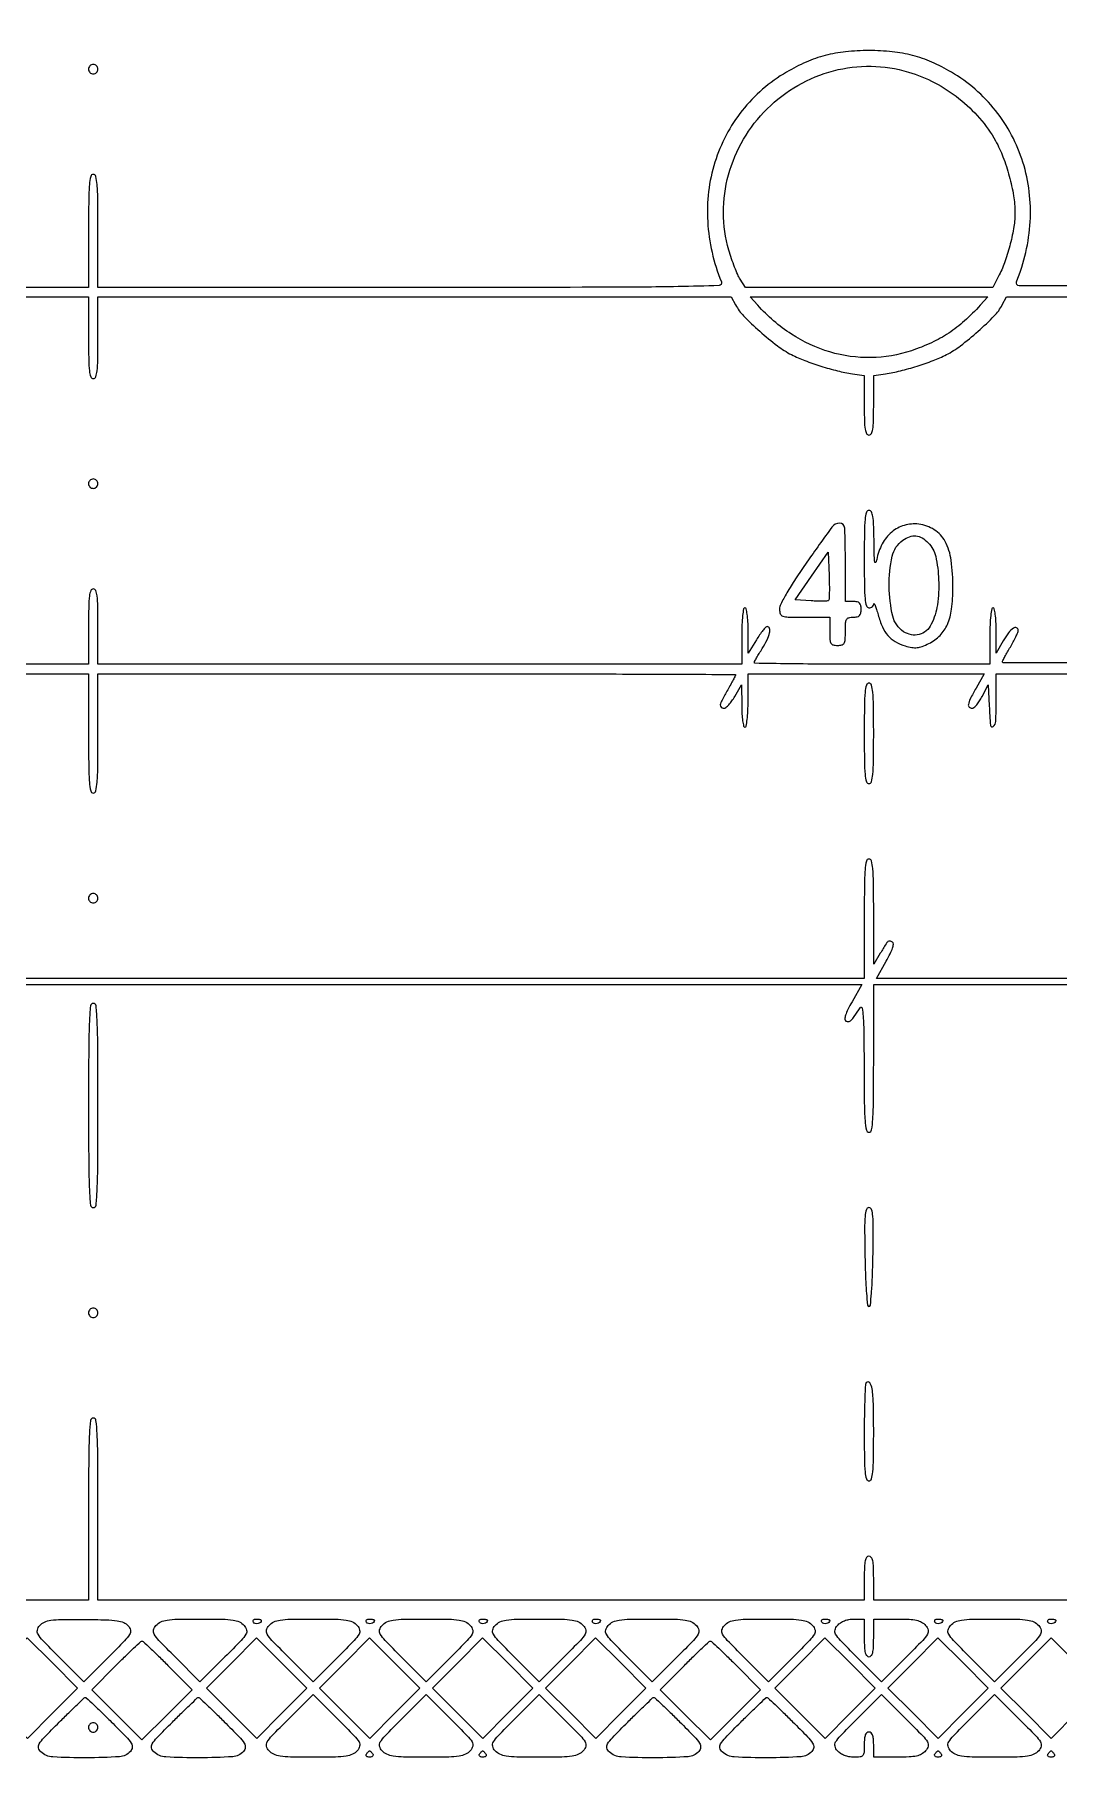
# Model space of a CAD drawing. Extents: x 0 to 836, y 5 to 589.
# Drawn here: x 491.6 to 519.17, y 508.4 to 555.02 of the extents above; entities that cross this region are included whole.
import ezdxf

# ---------------------------------------------------------------- set-up
doc = ezdxf.new("R2010")
doc.units = 0
doc.header["$MEASUREMENT"] = 0

msp = doc.modelspace()

# ---------------------------------------------------------------- linework, layer by layer
for points in [[(201.712326, 537.783562, -0.000001), (217.055896, 537.76491, -0.426088)], [(546.939, 229.3929, -0.000106), (546.943559, 250.949215, -0.000176), (546.957638, 269.095817, -0.000001), (546.976289, 285.583213, -0.415883)], [(836.0595, 588.6891), (420.497259, 588.710259, 0.000013), (261.145696, 588.714318, 0.000021), (126.989856, 588.708632), (4.934769, 588.698274, 0.19889), (4.878609, 588.675009, 0.198853), (4.855343, 588.618859), (4.83877, 516.273901, 0.000036), (4.826254, 436.744061, 0.000021), (4.8222, 342.282364), (4.8222, 95.946129), (4.469225, 95.920114, 0.031904), (4.160456, 95.877435, 0.315999), (4.075312, 95.787407, 0.415411), (4.137995, 95.703578, 0.035338), (4.43445, 95.6826), (4.8222, 95.6826), (4.8222, 50.2101), (4.8222, 4.7376), (420.462, 4.7376), (836.1018, 4.7376)], [(604.852986, 529.408162, -0.000002), (620.423836, 529.389509, -0.550615)], [(238.738155, 529.614638, -0.000002), (224.300981, 529.63329, -0.415836)], [(308.18842, 529.408162, -0.000002), (322.638019, 529.38951, -0.415836)], [(531.796111, 538.074638, -0.000002), (517.6951, 538.093291, -0.426056), (517.67004, 538.11945, -0.10382), (517.680123, 538.159188, -0.007062), (517.73313, 538.263667, -0.009869), (517.801079, 538.387055, -0.007234), (517.881107, 538.5213, 0.013532), (517.960937, 538.65913, 0.016098), (518.028435, 538.79343, 0.014983), (518.077883, 538.909231, 0.092704), (518.089967, 538.9725, 0.297128), (518.046473, 539.039792, 0.267174), (517.962895, 539.03117, 0.077583), (517.831105, 538.900849, 0.02963), (517.689942, 538.683923), (517.500983, 538.3521), (517.499592, 538.96545, 0.012089), (517.493188, 539.20756, 0.022171), (517.474481, 539.403965, 0.019132), (517.448088, 539.551054, 0.352327), (517.4136, 539.5788, 0.365646), (517.378003, 539.548751, 0.014491), (517.3525, 539.3673, 0.018502), (517.334644, 539.125321, 0.009164), (517.329, 538.8174), (517.329, 538.056), (514.1565, 538.056, -0.001299), (512.940004, 538.05916, -0.002167), (511.915922, 538.068919, -0.000189), (511.001781, 538.081939, -0.409938), (510.984, 538.099981, -0.123338), (510.99128, 538.129043, -0.004527), (511.046128, 538.22946, -0.008014), (511.114464, 538.347437, -0.005516), (511.1955, 538.479, 0.02518), (511.327784, 538.713974, 0.059439), (511.395411, 538.90295, 0.121215), (511.393449, 539.023065, 0.34063), (511.33099, 539.0712, 0.20749), (511.290565, 539.053669, 0.017257), (511.213627, 538.965582, 0.020758), (511.126771, 538.849393, 0.014458), (511.038192, 538.71165), (510.821402, 538.3521), (510.818101, 538.96545, 0.012164), (510.810925, 539.206931, 0.02208), (510.791563, 539.403487, 0.018882), (510.764683, 539.551116, 0.351751), (510.7302, 539.5788, 0.365646), (510.694603, 539.548751, 0.014491), (510.6691, 539.3673, 0.018502), (510.651244, 539.125321, 0.009164), (510.6456, 538.8174), (510.6456, 538.056), (501.9741, 538.056), (493.3026, 538.056), (493.3026, 539.0712, 0.004073), (493.298114, 539.621953, 0.027022), (493.278806, 539.89605, 0.062466), (493.241856, 540.041291, 0.308488), (493.1757, 540.0864, 0.308488), (493.109544, 540.041291, 0.062466), (493.072594, 539.89605, 0.027022), (493.053286, 539.621953, 0.004073), (493.0488, 539.0712), (493.0488, 538.056), (446.3496, 538.056, -0.000127)], [(413.368417, 538.074638, -0.000002), (399.676779, 538.093291, -0.415815)], [(77.850638, 481.579418, -0.000002), (77.869294, 494.031443, -0.550517)], [(336.166934, 548.220763, -0.000002), (326.827688, 548.233536, -0.413812)], [(77.644162, 421.684687, -0.000002), (77.625507, 409.236574, -0.415775)], [(689.941022, 529.408162, -0.000003), (701.809045, 529.389505, -0.550493)], [(333.609652, 529.614638, -0.000003), (323.198363, 529.633296, -0.415688)], [(383.716206, 529.408162, -0.000003), (394.123716, 529.389504, -0.425916)], [(835.429914, 203.53197, -0.00002), (835.42504, 321.569549)], [(381.27946, 547.935135, -0.000004), (390.656104, 547.916048, -0.413615)], [(604.231838, 387.151416, -0.000003), (604.250494, 398.693431, -0.41574)], [(567.360849, 548.208, -0.000051), (536.314429, 548.211154, -0.0007)], [(525.06217, 548.229188, -0.000121), (518.11783, 548.251719, -0.531283), (518.047885, 548.35605, 0.082084), (518.414684, 549.978573, 0.09019), (518.219674, 551.577485, 0.092644), (517.483015, 552.971918, 0.092308), (516.291657, 554.008252, 0.030367), (515.764245, 554.276898, 0.038681), (515.248485, 554.455331, 0.037596), (514.69962, 554.555544, 0.026365), (514.0719, 554.588667, 0.026365), (513.44418, 554.555544, 0.037596), (512.895315, 554.455331, 0.038681), (512.379555, 554.276898, 0.030367), (511.852143, 554.008252, 0.091919), (510.657864, 552.970996, 0.093034), (509.920947, 551.578682, 0.090551), (509.727282, 549.981285, 0.081724), (510.095915, 548.35605, -0.521513), (510.03226, 548.257887, -0.004098), (508.931041, 548.229371, -0.004121), (507.008024, 548.211194, -0.000303), (501.729351, 548.208), (493.3026, 548.208), (493.3026, 549.7308, 0.002473), (493.298418, 550.576295, 0.018314), (493.279687, 550.97865, 0.036432), (493.245117, 551.198491, 0.348679), (493.1757, 551.2536, 0.348679), (493.106283, 551.198491, 0.036432), (493.071712, 550.97865, 0.018314), (493.052982, 550.576295, 0.002473), (493.0488, 549.7308), (493.0488, 548.208), (447.29439, 548.208)], [(446.265, 537.8022), (493.0488, 537.8022), (493.0488, 536.1948, 0.00232), (493.052951, 535.300157, 0.017378), (493.07162, 534.87645, 0.033617), (493.105834, 534.643759, 0.353061), (493.1757, 534.5874, 0.353061), (493.245566, 534.643759, 0.033617), (493.27978, 534.87645, 0.017378), (493.298449, 535.300157, 0.00232), (493.3026, 536.1948), (493.3026, 537.8022), (501.8895, 537.8022, -0.000367), (505.182154, 537.799781, -0.000613), (507.953998, 537.792311, -0.000015), (510.46259, 537.7824, -0.413048), (510.4764, 537.768535, -0.118776), (510.470768, 537.745161, -0.002401), (510.414571, 537.636605, -0.005535), (510.34658, 537.51022, -0.003675), (510.265919, 537.366685, 0.007693), (510.113097, 537.089549, 0.071345), (510.066797, 536.961163, 0.277268), (510.088721, 536.898643, 0.174892), (510.163671, 536.8716, 0.174943), (510.217725, 536.89111, 0.032609), (510.295567, 536.964792, 0.031428), (510.379343, 537.067378, 0.024173), (510.457828, 537.18885), (510.641713, 537.5061), (510.643657, 536.93505, 0.013289), (510.650352, 536.711771, 0.023467), (510.669396, 536.528398, 0.020767), (510.696109, 536.390935, 0.347374), (510.7302, 536.364, 0.362465), (510.765516, 536.393474, 0.015687), (510.791162, 536.564925, 0.019442), (510.809108, 536.79386, 0.009838), (510.8148, 537.0831), (510.8148, 537.8022), (513.994533, 537.8022), (517.174266, 537.8022), (516.955533, 537.410844, 0.008959), (516.799964, 537.120403, 0.069373), (516.74941, 536.975324, 0.25141), (516.771389, 536.903209, 0.198121), (516.848031, 536.8716, 0.180386), (516.901357, 536.891486, 0.035725), (516.97468, 536.964792, 0.033672), (517.052147, 537.06738, 0.025766), (517.122981, 537.18885), (517.2867, 537.5061), (517.311715, 536.93505, 0.010857), (517.346098, 536.41081, 0.597596), (517.418508, 536.379657, 0.219319), (517.487959, 536.517065, 0.009046), (517.4982, 537.0831), (517.4982, 537.8022), (565.600533, 537.8022)], [(445.598241, 547.9542), (493.0488, 547.9542), (493.0488, 546.8544, 0.00368), (493.053215, 546.25455, 0.025044), (493.07239, 545.95905, 0.056711), (493.108922, 545.801737, 0.317386), (493.1757, 545.7546, 0.317386), (493.242478, 545.801737, 0.056711), (493.27901, 545.95905, 0.025044), (493.298185, 546.25455, 0.00368), (493.3026, 546.8544), (493.3026, 547.9542), (501.832904, 547.9542), (510.363209, 547.9542), (510.480773, 547.734528, 0.071064), (510.695552, 547.441979, 0.017235), (511.130877, 547.027266, 0.018326), (511.606468, 546.634713, 0.046582), (511.985302, 546.397048, 0.025097), (512.343147, 546.238525, 0.015505), (512.777697, 546.086848, 0.015419), (513.226257, 545.960781, 0.022659), (513.62775, 545.8803), (513.945, 545.831533), (513.945, 545.031667, 0.005564), (513.949739, 544.605793, 0.033784), (513.969505, 544.386261, 0.080666), (514.007522, 544.270894, 0.279853), (514.0719, 544.2318, 0.279853), (514.136278, 544.270894, 0.080666), (514.174295, 544.386261, 0.033784), (514.194061, 544.605793, 0.005564), (514.1988, 545.031667), (514.1988, 545.831533), (514.51605, 545.8803, 0.022659), (514.917543, 545.960781, 0.015419), (515.366103, 546.086848, 0.015505), (515.800653, 546.238525, 0.025097), (516.158498, 546.397048, 0.046582), (516.537332, 546.634713, 0.018326), (517.012923, 547.027266, 0.017235), (517.448248, 547.441979, 0.071064), (517.663027, 547.734528), (517.780591, 547.9542), (567.363046, 547.953622)], [(567.405991, 529.596), (514.270982, 529.596), (514.533468, 530.054777, 0.013632), (514.643472, 530.259815, 0.036849), (514.706457, 530.412393, 0.055394), (514.728891, 530.519138, 0.285851), (514.703248, 530.570848, 0.078544), (514.632593, 530.600455, 0.25054), (514.584652, 530.588166, 0.068732), (514.531898, 530.524462, 0.002883), (514.378078, 530.2728), (514.199432, 529.9767), (514.199116, 531.39375, 0.002697), (514.194712, 532.17772, 0.019634), (514.175809, 532.553422, 0.040408), (514.140731, 532.757396, 0.342446), (514.0719, 532.8108, 0.353061), (514.002034, 532.754441, 0.033617), (513.96782, 532.52175, 0.017378), (513.949151, 532.098043, 0.00232), (513.945, 531.2034), (513.945, 529.596), (454.261895, 529.596), (394.57879, 529.596)], [(454.184467, 529.4268), (513.876552, 529.4268), (513.616229, 528.965533, 0.012921), (513.503656, 528.753442, 0.039053), (513.442412, 528.601896, 0.064002), (513.42377, 528.498374, 0.273412), (513.451787, 528.445008, 0.187707), (513.519918, 528.432436, 0.142973), (513.588082, 528.467288, 0.052553), (513.67646, 528.570292, 0.007186), (513.834275, 528.806122, -0.668763), (513.884774, 528.796751, -0.035618), (513.915597, 528.5735, -0.013618), (513.933525, 528.111213, -0.002173), (513.940025, 527.20605, 0.002106), (513.946924, 526.226926, 0.015933), (513.966847, 525.765154, 0.029137), (514.001192, 525.508916, 0.359175), (514.0719, 525.4506, 0.368039), (514.143524, 525.511581, 0.024114), (514.1763, 525.8031, 0.014125), (514.194756, 526.322845, 0.001812), (514.1988, 527.4387), (514.1988, 529.4268), (567.33465, 529.4268, -0.000112)], [(567.3699, 512.8452), (514.1988, 512.8452), (514.1988, 513.4374, 0.008455), (514.193631, 513.743074, 0.044348), (514.173118, 513.90975, 0.103378), (514.134156, 513.997676, 0.241448), (514.0719, 514.0296, 0.241448), (514.009644, 513.997676, 0.103378), (513.970682, 513.90975, 0.044348), (513.950169, 513.743074, 0.008455), (513.945, 513.4374), (513.945, 512.8452), (503.6238, 512.8452), (493.3026, 512.8452), (493.3026, 515.2986, 0.001428), (493.298641, 516.684884, 0.011492), (493.280356, 517.32195, 0.01699), (493.249014, 517.686971, 0.379593), (493.1757, 517.752, 0.379593), (493.102386, 517.686971, 0.01699), (493.071044, 517.32195, 0.011492), (493.052759, 516.684884, 0.001428), (493.0488, 515.2986), (493.0488, 512.8452), (443.815465, 512.8452)]]:
    msp.add_lwpolyline(points, format="xyb")
for points in [[(493.0488, 554.0877, 0.099038), (493.058488, 554.03927, 0.097945), (493.086077, 553.998077, 0.097945), (493.12727, 553.970488, 0.099038), (493.1757, 553.9608, 0.099038), (493.22413, 553.970488, 0.097945), (493.265323, 553.998077, 0.097945), (493.292912, 554.03927, 0.099038), (493.3026, 554.0877, 0.099038), (493.292912, 554.13613, 0.097945), (493.265323, 554.177323, 0.097945), (493.22413, 554.204912, 0.099038), (493.1757, 554.2146, 0.099038), (493.12727, 554.204912, 0.097945), (493.086077, 554.177323, 0.097945), (493.058488, 554.13613, 0.099038)], [(515.137812, 554.009121, -0.048017), (515.846396, 553.719159, -0.046236), (516.496349, 553.296309, -0.046617), (517.052622, 552.765095, -0.050688), (517.483468, 552.153845, -0.037969), (517.682312, 551.727934, -0.023961), (517.851315, 551.205694, -0.024066), (517.96801, 550.676249, -0.04223), (518.0058, 550.229619, -0.039785), (517.975144, 549.844951, -0.021884), (517.879976, 549.382174, -0.021777), (517.742609, 548.922058, -0.034532), (517.581484, 548.54382), (517.410161, 548.208), (514.07991, 548.208), (510.74966, 548.208), (510.603944, 548.43039, -0.040329), (510.537276, 548.552592, -0.011534), (510.453999, 548.751921, -0.011531), (510.370112, 548.982006, -0.012004), (510.298114, 549.212671, -0.137699), (510.288257, 551.239629, -0.13101), (511.330053, 553.020344, -0.131322), (513.11771, 554.043318, -0.138646)], [(517.068797, 547.726753, -0.026568), (516.645237, 547.304461, -0.036846), (516.220925, 546.977106, -0.037257), (515.756945, 546.718197, -0.02807), (515.214, 546.50236, -0.077049), (514.124083, 546.317003, -0.075713), (513.022263, 546.468319, -0.073059), (511.982615, 546.949504, -0.064511), (511.075003, 547.726753), (510.869906, 547.9542), (514.0719, 547.9542), (517.273894, 547.9542)], [(493.0488, 542.9205, 0.099038), (493.058488, 542.87207, 0.097945), (493.086077, 542.830877, 0.097945), (493.12727, 542.803288, 0.099038), (493.1757, 542.7936, 0.099038), (493.22413, 542.803288, 0.097945), (493.265323, 542.830877, 0.097945), (493.292912, 542.87207, 0.099038), (493.3026, 542.9205, 0.099038), (493.292912, 542.96893, 0.097945), (493.265323, 543.010123, 0.097945), (493.22413, 543.037712, 0.099038), (493.1757, 543.0474, 0.099038), (493.12727, 543.037712, 0.097945), (493.086077, 543.010123, 0.097945), (493.058488, 542.96893, 0.099038)], [(512.398761, 540.806193, 0.007362), (512.094358, 540.356299, 0.013352), (511.860841, 539.978337, 0.012012), (511.694721, 539.676203, 0.120245), (511.6608, 539.537193, 0.092874), (511.683863, 539.414099, 0.227966), (511.749409, 539.352781, 0.071609), (511.896339, 539.328942, 0.004467), (512.3376, 539.325), (513.0144, 539.325), (513.0144, 538.9443, 0.012699), (513.020159, 538.717582, 0.114574), (513.0473, 538.62282, 0.210352), (513.106888, 538.577611, 0.058662), (513.2259, 538.5636, 0.058662), (513.344912, 538.577611, 0.210352), (513.4045, 538.62282, 0.114574), (513.431641, 538.717582, 0.012699), (513.4374, 538.9443, -0.012699), (513.443159, 539.171018, -0.114574), (513.4703, 539.26578, -0.210352), (513.529888, 539.310989, -0.058662), (513.6489, 539.325, 0.045527), (513.756216, 539.334792, 0.152009), (513.8181, 539.3673, 0.152009), (513.850608, 539.429184, 0.045527), (513.8604, 539.5365, 0.045527), (513.850608, 539.643816, 0.152009), (513.8181, 539.7057, 0.152009), (513.756216, 539.738208, 0.045527), (513.6489, 539.748), (513.4374, 539.748), (513.4374, 540.8055, 0.010163), (513.418669, 541.726994, 0.402164), (513.284589, 541.855818, 0.239335), (513.072227, 541.748168, 0.005555)], [(513.945, 540.8901, 0.002961), (513.949279, 540.167452, 0.021161), (513.968197, 539.8185, 0.045065), (514.003712, 539.630324, 0.33533), (514.0719, 539.5788, 0.081117), (514.120803, 539.586786, 0.087579), (514.1632, 539.609864, 0.094879), (514.192619, 539.6442, 0.116849), (514.20451, 539.68455, -0.724994), (514.216482, 539.687764, -0.052916), (514.240304, 539.641177, -0.018679), (514.276344, 539.535828, -0.007363), (514.318345, 539.388398, 0.038216), (514.433866, 539.060999, 0.075966), (514.581305, 538.829571, 0.084039), (514.780101, 538.667416, 0.056423), (515.05031, 538.551954, 0.028674), (515.230712, 538.508997, 0.069341), (515.367375, 538.503805, 0.066052), (515.5042, 538.536188, 0.024135), (515.686854, 538.616135, 0.08301), (515.986712, 538.833149, 0.092798), (516.186009, 539.12849, 0.071312), (516.297971, 539.539149, 0.029806), (516.334858, 540.112992, 0.034601), (516.286661, 540.858323, 0.089966), (516.121607, 541.36797, 0.127907), (515.831767, 541.680919, 0.113238), (515.412666, 541.830949, 0.100897), (515.024227, 541.798688, 0.104785), (514.685282, 541.616686, 0.09659), (514.429411, 541.29808, 0.07336), (514.280702, 540.87443, -0.088362), (514.252872, 540.802119, -0.70458), (514.229975, 540.806771, -0.029636), (514.215731, 540.976952, -0.003113), (514.208529, 541.37655, 0.005474), (514.198578, 541.81403, 0.032626), (514.176037, 542.041154, 0.075829), (514.136768, 542.161454, 0.283205), (514.0719, 542.2014, 0.33533), (514.003712, 542.149876, 0.045065), (513.968197, 541.9617, 0.021161), (513.949279, 541.612748, 0.002961)], [(515.670333, 541.329758, -0.144075), (515.870134, 540.963345, -0.044146), (515.949437, 540.331223, -0.044375), (515.914311, 539.657924, -0.081718), (515.750595, 539.135876, -0.09631), (515.612649, 538.957764, -0.114296), (515.425536, 538.857437, -0.114637), (515.213814, 538.849751, -0.097318), (515.006081, 538.934174, -0.192896), (514.713369, 539.353296, -0.054774), (514.617095, 540.15784, -0.054766), (514.697926, 540.965359, -0.189883), (514.982312, 541.395206, -0.063398), (515.168019, 541.492925, -0.113636), (515.338019, 541.515403, -0.112269), (515.502141, 541.461298, -0.060914)], [(512.985199, 539.775199, -0.185124), (512.954615, 539.761567, -0.007561), (512.831912, 539.756894, -0.012318), (512.683705, 539.757143, -0.008332), (512.514893, 539.764404), (512.081277, 539.7903), (512.526689, 540.43375), (512.9721, 541.077199), (512.996995, 540.444545, -0.005621), (513.003882, 540.199423, -0.008617), (513.003799, 539.986954, -0.003925), (512.999228, 539.807534, -0.190267)], [(513.945, 536.1948, 0.002849), (513.949258, 535.447586, 0.020523), (513.968133, 535.08795, 0.04313), (514.003453, 534.893499, 0.338315), (514.0719, 534.8412, 0.338315), (514.140347, 534.893499, 0.04313), (514.175667, 535.08795, 0.020523), (514.194542, 535.447586, 0.002849), (514.1988, 536.1948, 0.002849), (514.194542, 536.942014, 0.020523), (514.175667, 537.30165, 0.04313), (514.140347, 537.496101, 0.338315), (514.0719, 537.5484, 0.338315), (514.003453, 537.496101, 0.04313), (513.968133, 537.30165, 0.020523), (513.949258, 536.942014, 0.002849)], [(493.0488, 531.7533, 0.099038), (493.058488, 531.70487, 0.097945), (493.086077, 531.663677, 0.097945), (493.12727, 531.636088, 0.099038), (493.1757, 531.6264, 0.099038), (493.22413, 531.636088, 0.097945), (493.265323, 531.663677, 0.097945), (493.292912, 531.70487, 0.099038), (493.3026, 531.7533, 0.099038), (493.292912, 531.80173, 0.097945), (493.265323, 531.842923, 0.097945), (493.22413, 531.870512, 0.099038), (493.1757, 531.8802, 0.099038), (493.12727, 531.870512, 0.097945), (493.086077, 531.842923, 0.097945), (493.058488, 531.80173, 0.099038)], [(493.0488, 526.1697, 0.001258), (493.05272, 524.611304, 0.010273), (493.070926, 523.8996, 0.013951), (493.101509, 523.48719, 0.384667), (493.1757, 523.4202, 0.384667), (493.249891, 523.48719, 0.013951), (493.280474, 523.8996, 0.010273), (493.29868, 524.611304, 0.001258), (493.3026, 526.1697, 0.001258), (493.29868, 527.728096, 0.010273), (493.280474, 528.4398, 0.013951), (493.249891, 528.85221, 0.384667), (493.1757, 528.9192, 0.384667), (493.101509, 528.85221, 0.013951), (493.070926, 528.4398, 0.010273), (493.05272, 527.728096, 0.001258)], [(513.964002, 522.08775, 0.004905), (513.979084, 521.535285, 0.010925), (514.003866, 521.115387, 0.005626), (514.033949, 520.78952, 0.38427), (514.0719, 520.7553, 0.38427), (514.109851, 520.78952, 0.005626), (514.139934, 521.115387, 0.010925), (514.164716, 521.535285, 0.004905), (514.179798, 522.08775, 0.002683), (514.188951, 522.843059, 0.021892), (514.176174, 523.188003, 0.052691), (514.142325, 523.367797, 0.33123), (514.0719, 523.4202, 0.33123), (514.001475, 523.367797, 0.052691), (513.967626, 523.188003, 0.021892), (513.954849, 522.843059, 0.002683)], [(493.0488, 520.5861, 0.099038), (493.058488, 520.53767, 0.097945), (493.086077, 520.496477, 0.097945), (493.12727, 520.468888, 0.099038), (493.1757, 520.4592, 0.099038), (493.22413, 520.468888, 0.097945), (493.265323, 520.496477, 0.097945), (493.292912, 520.53767, 0.099038), (493.3026, 520.5861, 0.099038), (493.292912, 520.63453, 0.097945), (493.265323, 520.675723, 0.097945), (493.22413, 520.703312, 0.099038), (493.1757, 520.713, 0.099038), (493.12727, 520.703312, 0.097945), (493.086077, 520.675723, 0.097945), (493.058488, 520.63453, 0.099038)], [(513.9991, 518.7085, 0.186374), (513.977247, 518.659152, 0.002086), (513.960892, 518.289239, 0.006105), (513.948908, 517.858326, 0.003899), (513.945, 517.3572, 0.003), (513.949287, 516.642741, 0.021382), (513.968219, 516.29735, 0.045736), (514.0038, 516.111259, 0.334295), (514.0719, 516.06, 0.334966), (514.140056, 516.111431, 0.045301), (514.175595, 516.298868, 0.021239), (514.194518, 516.646559, 0.002975), (514.1988, 517.366307, 0.005289), (514.190621, 518.139531, 0.031648), (514.156666, 518.54075, 0.118898), (514.091901, 518.700858, 0.463205)], [(494.118795, 512.154593, -0.14142), (494.176168, 512.037199, -0.185783), (494.1534, 511.921168, -0.052444), (494.019695, 511.750986, -0.003668), (493.592861, 511.317843), (492.91927, 510.644252), (492.248939, 511.318539, -0.00348), (491.816008, 511.760129, -0.055038), (491.68741, 511.926316, -0.197391), (491.668947, 512.041577, -0.12683), (491.732734, 512.163133, -0.102676), (491.859716, 512.255834, -0.072873), (492.029669, 512.304791, -0.031609), (492.31446, 512.325271, -0.004029), (492.928999, 512.325597, -0.004337), (493.525237, 512.315936, -0.029476), (493.818695, 512.291283, -0.063966), (493.994934, 512.242412, -0.109679)], [(497.240014, 512.164517, -0.1221), (497.306124, 512.041337, -0.202118), (497.288842, 511.92644, -0.05597), (497.161247, 511.762028, -0.0034), (496.723061, 511.317843), (496.04947, 510.644252), (495.379139, 511.318539, -0.003427), (494.943911, 511.762376, -0.055773), (494.816558, 511.927379, -0.200635), (494.799186, 512.042422, -0.122971), (494.864815, 512.165213, -0.10066), (494.992446, 512.25917, -0.072566), (495.162405, 512.309715, -0.031899), (495.445873, 512.332558, -0.004158), (496.0521, 512.3376, -0.004148), (496.659259, 512.332563, -0.032035), (496.942328, 512.309688, -0.073036), (497.112061, 512.258945, -0.100062)], [(497.7018, 512.300293, -0.211827), (497.677808, 512.246202, -0.127879), (497.614585, 512.213171, -0.122608), (497.541224, 512.214412, -0.191362), (497.491153, 512.25162, -0.136093), (497.481656, 512.284272, -0.190788), (497.492367, 512.312343, -0.140899), (497.523317, 512.331288, -0.067432), (497.569907, 512.3376, -0.026751), (497.620446, 512.334894, -0.042195), (497.663056, 512.326641, -0.051652), (497.693087, 512.314686, -0.279105)], [(500.285614, 512.164517, -0.1221), (500.351724, 512.041337, -0.202118), (500.334442, 511.92644, -0.05597), (500.206847, 511.762028, -0.0034), (499.768661, 511.317843), (499.09507, 510.644252), (498.424739, 511.318539, -0.003427), (497.989511, 511.762376, -0.055773), (497.862158, 511.927379, -0.200635), (497.844786, 512.042422, -0.122971), (497.910415, 512.165213, -0.10066), (498.038046, 512.25917, -0.072566), (498.208005, 512.309715, -0.031899), (498.491473, 512.332558, -0.004158), (499.0977, 512.3376, -0.004148), (499.704859, 512.332563, -0.032035), (499.987928, 512.309688, -0.073036), (500.157661, 512.258945, -0.100062)], [(500.7474, 512.300293, -0.211827), (500.723408, 512.246202, -0.127879), (500.660185, 512.213171, -0.122608), (500.586824, 512.214412, -0.191362), (500.536753, 512.25162, -0.136093), (500.527256, 512.284272, -0.190788), (500.537967, 512.312343, -0.140899), (500.568917, 512.331288, -0.067432), (500.615507, 512.3376, -0.026751), (500.666046, 512.334894, -0.042195), (500.708656, 512.326641, -0.051652), (500.738687, 512.314686, -0.279105)], [(503.331214, 512.164517, -0.1221), (503.397324, 512.041337, -0.202118), (503.380042, 511.92644, -0.05597), (503.252447, 511.762028, -0.0034), (502.814261, 511.317843), (502.14067, 510.644252), (501.470339, 511.318539, -0.003427), (501.035111, 511.762376, -0.055773), (500.907758, 511.927379, -0.200635), (500.890386, 512.042422, -0.122971), (500.956015, 512.165213, -0.10066), (501.083646, 512.25917, -0.072566), (501.253605, 512.309715, -0.031899), (501.537073, 512.332558, -0.004158), (502.1433, 512.3376, -0.004148), (502.750459, 512.332563, -0.032035), (503.033528, 512.309688, -0.073036), (503.203261, 512.258945, -0.100062)], [(503.793, 512.300293, -0.211827), (503.769008, 512.246202, -0.127879), (503.705785, 512.213171, -0.122608), (503.632424, 512.214412, -0.191362), (503.582353, 512.25162, -0.136093), (503.572856, 512.284272, -0.190788), (503.583567, 512.312343, -0.140899), (503.614517, 512.331288, -0.067432), (503.661107, 512.3376, -0.026751), (503.711646, 512.334894, -0.042195), (503.754256, 512.326641, -0.051652), (503.784287, 512.314686, -0.279105)], [(506.376814, 512.164517, -0.1221), (506.442924, 512.041337, -0.202118), (506.425642, 511.92644, -0.05597), (506.298047, 511.762028, -0.0034), (505.859861, 511.317843), (505.18627, 510.644252), (504.515939, 511.318539, -0.003427), (504.080711, 511.762376, -0.055773), (503.953358, 511.927379, -0.200635), (503.935986, 512.042422, -0.122971), (504.001615, 512.165213, -0.10066), (504.129246, 512.25917, -0.072566), (504.299205, 512.309715, -0.031899), (504.582673, 512.332558, -0.004158), (505.1889, 512.3376, -0.004148), (505.796059, 512.332563, -0.032035), (506.079128, 512.309688, -0.073036), (506.248861, 512.258945, -0.100062)], [(506.8386, 512.300293, -0.211827), (506.814608, 512.246202, -0.127879), (506.751385, 512.213171, -0.122608), (506.678024, 512.214412, -0.191362), (506.627953, 512.25162, -0.136093), (506.618456, 512.284272, -0.190788), (506.629167, 512.312343, -0.140899), (506.660117, 512.331288, -0.067432), (506.706707, 512.3376, -0.026751), (506.757246, 512.334894, -0.042195), (506.799856, 512.326641, -0.051652), (506.829887, 512.314686, -0.279105)], [(509.422414, 512.164517, -0.1221), (509.488524, 512.041337, -0.202118), (509.471242, 511.92644, -0.05597), (509.343647, 511.762028, -0.0034), (508.905461, 511.317843), (508.23187, 510.644252), (507.561539, 511.318539, -0.003427), (507.126311, 511.762376, -0.055773), (506.998958, 511.927379, -0.200635), (506.981586, 512.042422, -0.122971), (507.047215, 512.165213, -0.10066), (507.174846, 512.25917, -0.072566), (507.344805, 512.309715, -0.031899), (507.628273, 512.332558, -0.004158), (508.2345, 512.3376, -0.004148), (508.841659, 512.332563, -0.032035), (509.124728, 512.309688, -0.073036), (509.294461, 512.258945, -0.100062)], [(512.552614, 512.164517, -0.1221), (512.618724, 512.041337, -0.202118), (512.601442, 511.92644, -0.05597), (512.473847, 511.762028, -0.0034), (512.035661, 511.317843), (511.36207, 510.644252), (510.691739, 511.318539, -0.003427), (510.256511, 511.762376, -0.055773), (510.129158, 511.927379, -0.200635), (510.111786, 512.042422, -0.122971), (510.177415, 512.165213, -0.10066), (510.305046, 512.25917, -0.072566), (510.475005, 512.309715, -0.031899), (510.758473, 512.332558, -0.004158), (511.3647, 512.3376, -0.004148), (511.971859, 512.332563, -0.032035), (512.254928, 512.309688, -0.073036), (512.424661, 512.258945, -0.100062)], [(513.0144, 512.300293, -0.211827), (512.990408, 512.246202, -0.127879), (512.927185, 512.213171, -0.122608), (512.853824, 512.214412, -0.191362), (512.803753, 512.25162, -0.136093), (512.794256, 512.284272, -0.190788), (512.804967, 512.312343, -0.140899), (512.835917, 512.331288, -0.067432), (512.882507, 512.3376, -0.026751), (512.933046, 512.334894, -0.042195), (512.975656, 512.326641, -0.051652), (513.005687, 512.314686, -0.279105)], [(513.945, 511.83, 0.010614), (513.950453, 511.573159, 0.050675), (513.971437, 511.42815, 0.113455), (514.010732, 511.35097, 0.222027), (514.0719, 511.3224, 0.222027), (514.133068, 511.35097, 0.113455), (514.172362, 511.42815, 0.050675), (514.193347, 511.573159, 0.010614), (514.1988, 511.83), (514.1988, 512.3376), (514.820188, 512.3376, -0.01003), (515.158148, 512.33082, -0.044725), (515.354651, 512.305227, -0.076), (515.488016, 512.253407, -0.078389), (515.598214, 512.164517, -0.1221), (515.664324, 512.041337, -0.202118), (515.647042, 511.92644, -0.05597), (515.519447, 511.762028, -0.0034), (515.081261, 511.317843), (514.40767, 510.644252), (513.737339, 511.318539, -0.003427), (513.302111, 511.762376, -0.055773), (513.174758, 511.927379, -0.200635), (513.157386, 512.042422, -0.122971), (513.223015, 512.165213, -0.063607), (513.30719, 512.237299, -0.051787), (513.412682, 512.291906, -0.048995), (513.533229, 512.326084, -0.04462), (513.662012, 512.3376), (513.945, 512.3376)], [(516.06, 512.300293, -0.211827), (516.036008, 512.246202, -0.127879), (515.972785, 512.213171, -0.122608), (515.899424, 512.214412, -0.191362), (515.849353, 512.25162, -0.136093), (515.839856, 512.284272, -0.190788), (515.850567, 512.312343, -0.140899), (515.881517, 512.331288, -0.067432), (515.928107, 512.3376, -0.026751), (515.978646, 512.334894, -0.042195), (516.021256, 512.326641, -0.051652), (516.051287, 512.314686, -0.279105)], [(518.643814, 512.164517, -0.1221), (518.709924, 512.041337, -0.202118), (518.692642, 511.92644, -0.05597), (518.565047, 511.762028, -0.0034), (518.126861, 511.317843), (517.45327, 510.644252), (516.782939, 511.318539, -0.003427), (516.347711, 511.762376, -0.055773), (516.220358, 511.927379, -0.200635), (516.202986, 512.042422, -0.122971), (516.268615, 512.165213, -0.10066), (516.396246, 512.25917, -0.072566), (516.566205, 512.309715, -0.031899), (516.849673, 512.332558, -0.004158), (517.4559, 512.3376, -0.004148), (518.063059, 512.332563, -0.032035), (518.346128, 512.309688, -0.073036), (518.515861, 512.258945, -0.100062)], [(519.1056, 512.300293, -0.211827), (519.081608, 512.246202, -0.127879), (519.018385, 512.213171, -0.122608), (518.945024, 512.214412, -0.191362), (518.894953, 512.25162, -0.136093), (518.885456, 512.284272, -0.190788), (518.896167, 512.312343, -0.140899), (518.927117, 512.331288, -0.067432), (518.973707, 512.3376, -0.026751), (519.024246, 512.334894, -0.042195), (519.066856, 512.326641, -0.051652), (519.096887, 512.314686, -0.279105)], [(495.186991, 511.087821), (495.840713, 510.430243), (495.163857, 509.757356), (494.487, 509.084469), (493.810143, 509.757356), (493.133287, 510.430243), (493.787009, 511.087821, -0.00331), (494.040935, 511.339887, -0.005234), (494.262291, 511.552236, -0.001538), (494.456265, 511.733337, -0.189215), (494.487, 511.7454, -0.189215), (494.517735, 511.733337, -0.001538), (494.711709, 511.552236, -0.005234), (494.933065, 511.339887, -0.00331)], [(510.499591, 511.087821), (511.153313, 510.430243), (510.476457, 509.757356), (509.7996, 509.084469), (509.122743, 509.757356), (508.445887, 510.430243), (509.099609, 511.087821, -0.00331), (509.353535, 511.339887, -0.005234), (509.574891, 511.552236, -0.001538), (509.768865, 511.733337, -0.189215), (509.7996, 511.7454, -0.189215), (509.830335, 511.733337, -0.001538), (510.024309, 511.552236, -0.005234), (510.245665, 511.339887, -0.00331)], [(493.65805, 509.57115, -0.004145), (494.05972, 509.16516, -0.049961), (494.196414, 508.9933, -0.168757), (494.224373, 508.877909, -0.161102), (494.17556, 508.76745, -0.19588), (493.885305, 508.627823, -0.014413), (492.984623, 508.598374, -0.015267), (492.086551, 508.622331, -0.171235), (491.762084, 508.758132, -0.151641), (491.699613, 508.863724, -0.199808), (491.717383, 508.973028, -0.05311), (491.846107, 509.138303, -0.003657), (492.261038, 509.561832, -0.00302), (492.515908, 509.815128, -0.004798), (492.737427, 510.028499, -0.001295), (492.932027, 510.211423, -0.190218), (492.960344, 510.2226, -0.188666), (492.988712, 510.211501, -0.001307), (493.18279, 510.031236, -0.004806), (493.403794, 509.820872, -0.003027)], [(496.70365, 509.57115, -0.004145), (497.10532, 509.16516, -0.049961), (497.242014, 508.9933, -0.168757), (497.269973, 508.877909, -0.161102), (497.22116, 508.76745, -0.19588), (496.930905, 508.627823, -0.014413), (496.030223, 508.598374, -0.015267), (495.132151, 508.622331, -0.171235), (494.807684, 508.758132, -0.151641), (494.745213, 508.863724, -0.199808), (494.762983, 508.973028, -0.05311), (494.891707, 509.138303, -0.003657), (495.306638, 509.561832, -0.00302), (495.561508, 509.815128, -0.004798), (495.783027, 510.028499, -0.001295), (495.977627, 510.211423, -0.190218), (496.005944, 510.2226, -0.188666), (496.034312, 510.211501, -0.001307), (496.22839, 510.031236, -0.004806), (496.449394, 509.820872, -0.003027)], [(500.285614, 508.788283, -0.100062), (500.157661, 508.693855, -0.073036), (499.987928, 508.643112, -0.032035), (499.704859, 508.620237, -0.004148), (499.0977, 508.6152, -0.004158), (498.491473, 508.620242, -0.031899), (498.208005, 508.643085, -0.072566), (498.038046, 508.69363, -0.10066), (497.910415, 508.787587, -0.122971), (497.844786, 508.910378, -0.200635), (497.862158, 509.025421, -0.055773), (497.989511, 509.190424, -0.003427), (498.424739, 509.634261), (499.09507, 510.308548), (499.768661, 509.634957, -0.0034), (500.206847, 509.190772, -0.05597), (500.334442, 509.02636, -0.202118), (500.351724, 508.911463, -0.1221)], [(503.331214, 508.788283, -0.100062), (503.203261, 508.693855, -0.073036), (503.033528, 508.643112, -0.032035), (502.750459, 508.620237, -0.004148), (502.1433, 508.6152, -0.004158), (501.537073, 508.620242, -0.031899), (501.253605, 508.643085, -0.072566), (501.083646, 508.69363, -0.10066), (500.956015, 508.787587, -0.122971), (500.890386, 508.910378, -0.200635), (500.907758, 509.025421, -0.055773), (501.035111, 509.190424, -0.003427), (501.470339, 509.634261), (502.14067, 510.308548), (502.814261, 509.634957, -0.0034), (503.252447, 509.190772, -0.05597), (503.380042, 509.02636, -0.202118), (503.397324, 508.911463, -0.1221)], [(506.376814, 508.788283, -0.100062), (506.248861, 508.693855, -0.073036), (506.079128, 508.643112, -0.032035), (505.796059, 508.620237, -0.004148), (505.1889, 508.6152, -0.004158), (504.582673, 508.620242, -0.031899), (504.299205, 508.643085, -0.072566), (504.129246, 508.69363, -0.10066), (504.001615, 508.787587, -0.122971), (503.935986, 508.910378, -0.200635), (503.953358, 509.025421, -0.055773), (504.080711, 509.190424, -0.003427), (504.515939, 509.634261), (505.18627, 510.308548), (505.859861, 509.634957, -0.0034), (506.298047, 509.190772, -0.05597), (506.425642, 509.02636, -0.202118), (506.442924, 508.911463, -0.1221)], [(508.97065, 509.57115, -0.004145), (509.37232, 509.16516, -0.049961), (509.509014, 508.9933, -0.168757), (509.536973, 508.877909, -0.161102), (509.48816, 508.76745, -0.19588), (509.197905, 508.627823, -0.014413), (508.297223, 508.598374, -0.015267), (507.399151, 508.622331, -0.171235), (507.074684, 508.758132, -0.151641), (507.012213, 508.863724, -0.199808), (507.029983, 508.973028, -0.05311), (507.158707, 509.138303, -0.003657), (507.573638, 509.561832, -0.00302), (507.828508, 509.815128, -0.004798), (508.050027, 510.028499, -0.001295), (508.244627, 510.211423, -0.190218), (508.272944, 510.2226, -0.188666), (508.301312, 510.211501, -0.001307), (508.49539, 510.031236, -0.004806), (508.716394, 509.820872, -0.003027)], [(512.01625, 509.57115, -0.004145), (512.41792, 509.16516, -0.049961), (512.554614, 508.9933, -0.168757), (512.582573, 508.877909, -0.161102), (512.53376, 508.76745, -0.19588), (512.243505, 508.627823, -0.014413), (511.342823, 508.598374, -0.015267), (510.444751, 508.622331, -0.171235), (510.120284, 508.758132, -0.151641), (510.057813, 508.863724, -0.199808), (510.075583, 508.973028, -0.05311), (510.204307, 509.138303, -0.003657), (510.619238, 509.561832, -0.00302), (510.874108, 509.815128, -0.004798), (511.095627, 510.028499, -0.001295), (511.290227, 510.211423, -0.190218), (511.318544, 510.2226, -0.188666), (511.346912, 510.211501, -0.001307), (511.54099, 510.031236, -0.004806), (511.761994, 509.820872, -0.003027)], [(515.598214, 508.788283, -0.078389), (515.488016, 508.699393, -0.076), (515.354651, 508.647573, -0.044725), (515.158148, 508.62198, -0.01003), (514.820188, 508.6152), (514.1988, 508.6152), (514.1988, 508.9536, 0.020272), (514.192321, 509.11334, 0.069535), (514.169719, 509.21445, 0.128937), (514.129838, 509.27088, 0.176579), (514.0719, 509.292, 0.176579), (514.013962, 509.27088, 0.128937), (513.974081, 509.21445, 0.069535), (513.951479, 509.11334, 0.020272), (513.945, 508.9536, -0.015763), (513.938335, 508.742247, -0.15969), (513.906163, 508.661641, -0.195426), (513.835473, 508.624086, -0.025597), (513.662012, 508.6152, -0.04462), (513.533229, 508.626716, -0.048995), (513.412682, 508.660894, -0.051787), (513.30719, 508.715501, -0.063607), (513.223015, 508.787587, -0.122971), (513.157386, 508.910378, -0.200635), (513.174758, 509.025421, -0.055773), (513.302111, 509.190424, -0.003427), (513.737339, 509.634261), (514.40767, 510.308548), (515.081261, 509.634957, -0.0034), (515.519447, 509.190772, -0.05597), (515.647042, 509.02636, -0.202118), (515.664324, 508.911463, -0.1221)], [(518.643814, 508.788283, -0.100062), (518.515861, 508.693855, -0.073036), (518.346128, 508.643112, -0.032035), (518.063059, 508.620237, -0.004148), (517.4559, 508.6152, -0.004158), (516.849673, 508.620242, -0.031899), (516.566205, 508.643085, -0.072566), (516.396246, 508.69363, -0.10066), (516.268615, 508.787587, -0.122971), (516.202986, 508.910378, -0.200635), (516.220358, 509.025421, -0.055773), (516.347711, 509.190424, -0.003427), (516.782939, 509.634261), (517.45327, 510.308548), (518.126861, 509.634957, -0.0034), (518.565047, 509.190772, -0.05597), (518.692642, 509.02636, -0.202118), (518.709924, 508.911463, -0.1221)], [(493.0488, 509.4189, 0.099038), (493.058488, 509.37047, 0.097945), (493.086077, 509.329277, 0.097945), (493.12727, 509.301688, 0.099038), (493.1757, 509.292, 0.099038), (493.22413, 509.301688, 0.097945), (493.265323, 509.329277, 0.097945), (493.292912, 509.37047, 0.099038), (493.3026, 509.4189, 0.099038), (493.292912, 509.46733, 0.097945), (493.265323, 509.508523, 0.097945), (493.22413, 509.536112, 0.099038), (493.1757, 509.5458, 0.099038), (493.12727, 509.536112, 0.097945), (493.086077, 509.508523, 0.097945), (493.058488, 509.46733, 0.099038)], [(500.7051, 508.6998, -0.146489), (500.71373, 508.667703, -0.191582), (500.701817, 508.640051, -0.134005), (500.669114, 508.621372, -0.063222), (500.6205, 508.6152, -0.063222), (500.571886, 508.621372, -0.134005), (500.539183, 508.640051, -0.191582), (500.52727, 508.667703, -0.146489), (500.5359, 508.6998, -0.025622), (500.558288, 508.732189, -0.032351), (500.582319, 508.759549, -0.033983), (500.604705, 508.779082, -0.163822), (500.6205, 508.7844, -0.163822), (500.636295, 508.779082, -0.033983), (500.658681, 508.759549, -0.032351), (500.682712, 508.732189, -0.025622)], [(503.7507, 508.6998, -0.146489), (503.75933, 508.667703, -0.191582), (503.747417, 508.640051, -0.134005), (503.714714, 508.621372, -0.063222), (503.6661, 508.6152, -0.063222), (503.617486, 508.621372, -0.134005), (503.584783, 508.640051, -0.191582), (503.57287, 508.667703, -0.146489), (503.5815, 508.6998, -0.025622), (503.603888, 508.732189, -0.032351), (503.627919, 508.759549, -0.033983), (503.650305, 508.779082, -0.163822), (503.6661, 508.7844, -0.163822), (503.681895, 508.779082, -0.033983), (503.704281, 508.759549, -0.032351), (503.728312, 508.732189, -0.025622)], [(516.0177, 508.6998, -0.146489), (516.02633, 508.667703, -0.191582), (516.014417, 508.640051, -0.134005), (515.981714, 508.621372, -0.063222), (515.9331, 508.6152, -0.063222), (515.884486, 508.621372, -0.134005), (515.851783, 508.640051, -0.191582), (515.83987, 508.667703, -0.146489), (515.8485, 508.6998, -0.025622), (515.870888, 508.732189, -0.032351), (515.894919, 508.759549, -0.033983), (515.917305, 508.779082, -0.163822), (515.9331, 508.7844, -0.163822), (515.948895, 508.779082, -0.033983), (515.971281, 508.759549, -0.032351), (515.995312, 508.732189, -0.025622)], [(519.0633, 508.6998, -0.146489), (519.07193, 508.667703, -0.191582), (519.060017, 508.640051, -0.134005), (519.027314, 508.621372, -0.063222), (518.9787, 508.6152, -0.063222), (518.930086, 508.621372, -0.134005), (518.897383, 508.640051, -0.191582), (518.88547, 508.667703, -0.146489), (518.8941, 508.6998, -0.025622), (518.916488, 508.732189, -0.032351), (518.940519, 508.759549, -0.033983), (518.962905, 508.779082, -0.163822), (518.9787, 508.7844, -0.163822), (518.994495, 508.779082, -0.033983), (519.016881, 508.759549, -0.032351), (519.040912, 508.732189, -0.025622)]]:
    msp.add_lwpolyline(points, format="xyb", close=True)
for points in [[(492.0759, 509.7996), (491.40173, 509.121452), (490.72493, 509.798252), (490.04813, 510.475052), (490.7223, 511.1532), (491.39647, 511.831348), (492.07327, 511.154548), (492.75007, 510.477748)], [(498.2517, 509.7996), (497.57753, 509.121452), (496.90073, 509.798252), (496.22393, 510.475052), (496.8981, 511.1532), (497.57227, 511.831348), (498.24907, 511.154548), (498.92587, 510.477748)], [(501.2973, 509.7996), (500.62313, 509.121452), (499.94633, 509.798252), (499.26953, 510.475052), (499.9437, 511.1532), (500.61787, 511.831348), (501.29467, 511.154548), (501.97147, 510.477748)], [(504.3429, 509.7996), (503.66873, 509.121452), (502.99193, 509.798252), (502.31513, 510.475052), (502.9893, 511.1532), (503.66347, 511.831348), (504.34027, 511.154548), (505.01707, 510.477748)], [(507.3885, 509.7996), (506.71433, 509.121452), (506.03753, 509.798252), (505.36073, 510.475052), (506.0349, 511.1532), (506.70907, 511.831348), (507.38587, 511.154548), (508.06267, 510.477748)], [(513.5643, 509.7996), (512.89013, 509.121452), (512.21333, 509.798252), (511.53653, 510.475052), (512.2107, 511.1532), (512.88487, 511.831348), (513.56167, 511.154548), (514.23847, 510.477748)], [(516.6099, 509.7996), (515.93573, 509.121452), (515.25893, 509.798252), (514.58213, 510.475052), (515.2563, 511.1532), (515.93047, 511.831348), (516.60727, 511.154548), (517.28407, 510.477748)], [(519.6555, 509.7996), (518.98133, 509.121452), (518.30453, 509.798252), (517.62773, 510.475052), (518.3019, 511.1532), (518.97607, 511.831348), (519.65287, 511.154548), (520.32967, 510.477748)]]:
    msp.add_lwpolyline(points, close=True)

doc.saveas('drawing.dxf')
